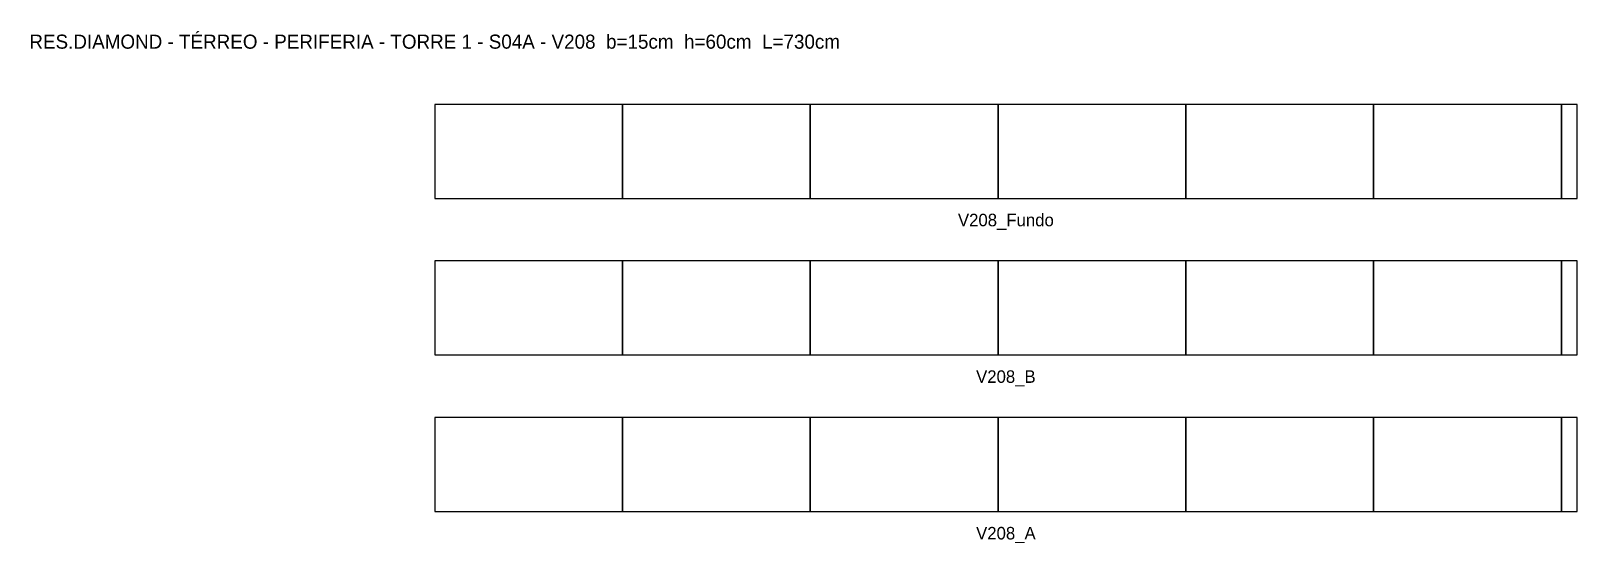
# Model space of a CAD drawing. Header units: metres. Extents: x -258 to 730, y -20 to 307.
import ezdxf

# ---------------------------------------------------------------- set-up
doc = ezdxf.new("R2010")
doc.units = ezdxf.units.M
for name, color, linetype in [('NOMENCLATURA', 2, 'Continuous'), ('Paineis', 7, 'Continuous'), ('Texto Secao', 2, 'Continuous')]:
    doc.layers.add(name, color=color, linetype=linetype)

msp = doc.modelspace()

# ---------------------------------------------------------------- linework, layer by layer
at = {"layer": 'Paineis'}
for points in [[(0, 200), (120, 200), (120, 260), (0, 260)], [(120, 200), (240, 200), (240, 260), (120, 260)], [(240, 200), (360, 200), (360, 260), (240, 260)], [(360, 200), (480, 200), (480, 260), (360, 260)], [(480, 200), (600, 200), (600, 260), (480, 260)], [(600, 200), (720, 200), (720, 260), (600, 260)], [(720, 200), (730, 200), (730, 260), (720, 260)], [(0, 100), (120, 100), (120, 160), (0, 160)], [(120, 100), (240, 100), (240, 160), (120, 160)], [(240, 100), (360, 100), (360, 160), (240, 160)], [(360, 100), (480, 100), (480, 160), (360, 160)], [(480, 100), (600, 100), (600, 160), (480, 160)], [(600, 100), (720, 100), (720, 160), (600, 160)], [(720, 100), (730, 100), (730, 160), (720, 160)], [(0, 0), (120, 0), (120, 60), (0, 60)], [(120, 0), (240, 0), (240, 60), (120, 60)], [(240, 0), (360, 0), (360, 60), (240, 60)], [(360, 0), (480, 0), (480, 60), (360, 60)], [(480, 0), (600, 0), (600, 60), (480, 60)], [(600, 0), (720, 0), (720, 60), (600, 60)], [(720, 0), (730, 0), (730, 60), (720, 60)]]:
    msp.add_lwpolyline(points, close=True, dxfattribs=at)

# ---------------------------------------------------------------- texts
at = {"layer": 'NOMENCLATURA', "insert": (0, 300), "char_height": 9, "width": 750, "attachment_point": 5}
msp.add_mtext('RES.DIAMOND - TÉRREO - PERIFERIA - TORRE 1 - S04A - V208  b=15cm  h=60cm  L=730cm', dxfattribs=at)
at = {"layer": 'Texto Secao', "char_height": 8, "width": 750, "attachment_point": 5}
for s, insert in [('V208_Fundo', (365, 185)), ('V208_B', (365, 85)), ('V208_A', (365, -15))]:
    msp.add_mtext(s, dxfattribs=dict(at, insert=insert))

doc.saveas('drawing.dxf')
